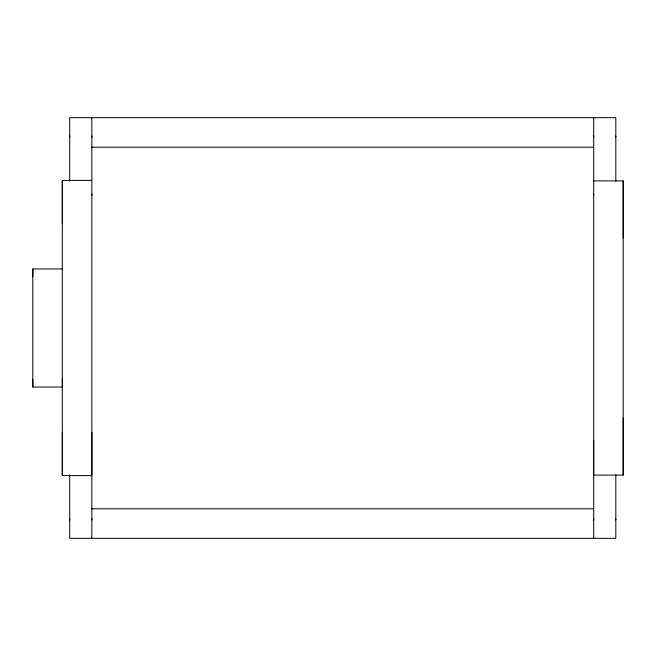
<?xml version="1.0" encoding="UTF-8"?>
<svg xmlns="http://www.w3.org/2000/svg" width="656" height="656" viewBox="0 0 656 656"><rect width="100%" height="100%" fill="white"/><g stroke="black" fill="none" stroke-linecap="round" stroke-linejoin="round"><path stroke-width="0.98" d="M62.32 379.127L62.32 387.04L32.8 387.04L32.8 379.127M32.8 276.873L32.8 268.96L62.32 268.96M91.84 432.37L91.84 475.6L62.32 475.6L62.32 432.37M62.32 223.63L62.32 180.4L91.84 180.4M69.7 519.88L69.7 518.871M69.7 137.129L69.7 136.12M91.84 519.88L91.84 518.871M91.84 195.16L91.84 194.151M91.84 137.129L91.84 136.12M593.68 519.88L593.68 518.871M593.68 440.602L593.68 475.1L623.2 475.1L623.2 418.077M593.68 195.16L593.68 194.151M593.68 137.129L593.68 136.12M615.82 519.88L615.82 518.871M615.82 137.129L615.82 136.12M623.2 237.923L623.2 180.9L593.68 180.9M91.84 147.19L593.68 147.19M91.84 508.81L593.68 508.81M623.2 180.9L623.2 475.1M615.82 181.13L615.82 117.67L69.7 117.67L69.7 181.13M615.82 474.87L615.82 538.33L69.7 538.33L69.7 474.87M593.68 117.67L593.68 538.33M91.84 117.67L91.84 538.33M62.32 180.4L62.32 475.6M32.8 268.96L32.8 387.04"/></g></svg>
